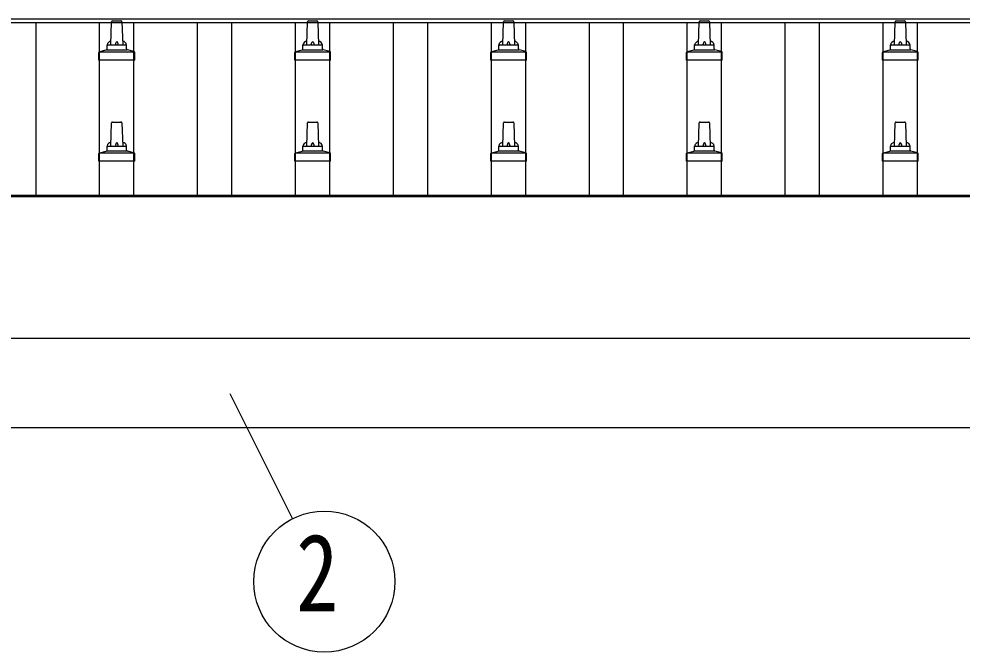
# Model space of a CAD drawing. Units: millimetres, scale not verified. Extents: x -12615 to 12615, y -8910 to 8910.
# Drawn here: x -9498 to -8535, y -543 to 103 of the extents above; entities that cross this region are included whole.
import ezdxf
from ezdxf.enums import TextEntityAlignment as Align

# ---------------------------------------------------------------- set-up
doc = ezdxf.new("R2010")
doc.units = ezdxf.units.MM
doc.header["$LTSCALE"] = 40
for name, color, linetype in [('0-5_YKK_13', 4, 'Continuous'), ('0-6_YKK_A1', 4, 'Continuous'), ('0-7_YKK_D', 6, 'Continuous')]:
    doc.layers.add(name, color=color, linetype=linetype)
doc.styles.add('ＭＳ ゴシック', font='')
doc.styles.get('ＭＳ ゴシック').set_extended_font_data('MS Gothic')

msp = doc.modelspace()

# ---------------------------------------------------------------- linework, layer by layer
at = {"layer": '0-5_YKK_13'}
for p, q in [((-9404.44, 76.93), (-9403.71, 100.45)), ((-9402.71, 101.43), (-9394.17, 101.43)), ((-9393.17, 100.45), (-9392.44, 76.93)), ((-9204.44, 76.93), (-9203.71, 100.45)), ((-9202.71, 101.43), (-9194.17, 101.43)), ((-9193.17, 100.45), (-9192.44, 76.93)), ((-9004.44, 76.93), (-9003.71, 100.45)), ((-9002.71, 101.43), (-8994.17, 101.43)), ((-8993.17, 100.45), (-8992.44, 76.93)), ((-8804.44, 76.93), (-8803.71, 100.45)), ((-8802.71, 101.43), (-8794.17, 101.43)), ((-8793.17, 100.45), (-8792.44, 76.93)), ((-8604.44, 76.93), (-8603.71, 100.45)), ((-8602.71, 101.43), (-8594.17, 101.43)), ((-8593.17, 100.45), (-8592.44, 76.93)), ((-9416.69, 61.43), (-9416.69, 69.14)), ((-9416.31, 69.93), (-9380.57, 69.93)), ((-9415.93, 70.11), (-9409.2, 71.74)), ((-9408.82, 71.93), (-9388.06, 71.93)), ((-9408.44, 72.71), (-9408.44, 76.93)), ((-9407.44, 76.93), (-9389.44, 76.93)), ((-9388.44, 72.71), (-9388.44, 76.93)), ((-9380.95, 70.11), (-9387.68, 71.74)), ((-9380.19, 61.43), (-9380.19, 69.14)), ((-9216.69, 61.43), (-9216.69, 69.14)), ((-9216.31, 69.93), (-9180.57, 69.93)), ((-9215.93, 70.11), (-9209.2, 71.74)), ((-9208.82, 71.93), (-9188.06, 71.93)), ((-9208.44, 72.71), (-9208.44, 76.93)), ((-9207.44, 76.93), (-9189.44, 76.93)), ((-9188.44, 72.71), (-9188.44, 76.93)), ((-9180.95, 70.11), (-9187.68, 71.74)), ((-9180.19, 61.43), (-9180.19, 69.14)), ((-9016.69, 61.43), (-9016.69, 69.14)), ((-9016.31, 69.93), (-8980.57, 69.93)), ((-9015.93, 70.11), (-9009.2, 71.74)), ((-9008.82, 71.93), (-8988.06, 71.93)), ((-9008.44, 72.71), (-9008.44, 76.93)), ((-9007.44, 76.93), (-8989.44, 76.93)), ((-8988.44, 72.71), (-8988.44, 76.93)), ((-8980.95, 70.11), (-8987.68, 71.74)), ((-8980.19, 61.43), (-8980.19, 69.14)), ((-8816.69, 61.43), (-8816.69, 69.14)), ((-8816.31, 69.93), (-8780.57, 69.93)), ((-8815.93, 70.11), (-8809.2, 71.74)), ((-8808.82, 71.93), (-8788.06, 71.93)), ((-8808.44, 72.71), (-8808.44, 76.93)), ((-8807.44, 76.93), (-8789.44, 76.93)), ((-8788.44, 72.71), (-8788.44, 76.93)), ((-8780.95, 70.11), (-8787.68, 71.74)), ((-8780.19, 61.43), (-8780.19, 69.14)), ((-8616.69, 61.43), (-8616.69, 69.14)), ((-8616.31, 69.93), (-8580.57, 69.93)), ((-8615.93, 70.11), (-8609.2, 71.74)), ((-8608.82, 71.93), (-8588.06, 71.93)), ((-8608.44, 72.71), (-8608.44, 76.93)), ((-8607.44, 76.93), (-8589.44, 76.93)), ((-8588.44, 72.71), (-8588.44, 76.93)), ((-8580.95, 70.11), (-8587.68, 71.74)), ((-8580.19, 61.43), (-8580.19, 69.14)), ((-9380.19, 61.43), (-9416.69, 61.43)), ((-9180.19, 61.43), (-9216.69, 61.43)), ((-8980.19, 61.43), (-9016.69, 61.43)), ((-8780.19, 61.43), (-8816.69, 61.43)), ((-8580.19, 61.43), (-8616.69, 61.43)), ((-9404.44, -26.41), (-9403.71, -2.88)), ((-9402.71, -1.91), (-9394.17, -1.91)), ((-9393.17, -2.88), (-9392.44, -26.41)), ((-9204.44, -26.41), (-9203.71, -2.88)), ((-9202.71, -1.91), (-9194.17, -1.91)), ((-9193.17, -2.88), (-9192.44, -26.41)), ((-9004.44, -26.41), (-9003.71, -2.88)), ((-9002.71, -1.91), (-8994.17, -1.91)), ((-8993.17, -2.88), (-8992.44, -26.41)), ((-8804.44, -26.41), (-8803.71, -2.88)), ((-8802.71, -1.91), (-8794.17, -1.91)), ((-8793.17, -2.88), (-8792.44, -26.41)), ((-8604.44, -26.41), (-8603.71, -2.88)), ((-8602.71, -1.91), (-8594.17, -1.91)), ((-8593.17, -2.88), (-8592.44, -26.41)), ((-9408.44, -30.62), (-9408.44, -26.41)), ((-9407.44, -26.41), (-9389.44, -26.41)), ((-9388.44, -30.62), (-9388.44, -26.41)), ((-9208.44, -30.62), (-9208.44, -26.41)), ((-9207.44, -26.41), (-9189.44, -26.41)), ((-9188.44, -30.62), (-9188.44, -26.41)), ((-9008.44, -30.62), (-9008.44, -26.41)), ((-9007.44, -26.41), (-8989.44, -26.41)), ((-8988.44, -30.62), (-8988.44, -26.41)), ((-8808.44, -30.62), (-8808.44, -26.41)), ((-8807.44, -26.41), (-8789.44, -26.41)), ((-8788.44, -30.62), (-8788.44, -26.41)), ((-8608.44, -30.62), (-8608.44, -26.41)), ((-8607.44, -26.41), (-8589.44, -26.41)), ((-8588.44, -30.62), (-8588.44, -26.41)), ((-9416.69, -41.91), (-9416.69, -34.19)), ((-9416.31, -33.41), (-9380.57, -33.41)), ((-9415.93, -33.22), (-9409.2, -31.59)), ((-9408.82, -31.41), (-9388.06, -31.41)), ((-9380.95, -33.22), (-9387.68, -31.59)), ((-9380.19, -41.91), (-9380.19, -34.19)), ((-9216.69, -41.91), (-9216.69, -34.19)), ((-9216.31, -33.41), (-9180.57, -33.41)), ((-9215.93, -33.22), (-9209.2, -31.59)), ((-9208.82, -31.41), (-9188.06, -31.41)), ((-9180.95, -33.22), (-9187.68, -31.59)), ((-9180.19, -41.91), (-9180.19, -34.19)), ((-9016.69, -41.91), (-9016.69, -34.19)), ((-9016.31, -33.41), (-8980.57, -33.41)), ((-9015.93, -33.22), (-9009.2, -31.59)), ((-9008.82, -31.41), (-8988.06, -31.41)), ((-8980.95, -33.22), (-8987.68, -31.59)), ((-8980.19, -41.91), (-8980.19, -34.19)), ((-8816.69, -41.91), (-8816.69, -34.19)), ((-8816.31, -33.41), (-8780.57, -33.41)), ((-8815.93, -33.22), (-8809.2, -31.59)), ((-8808.82, -31.41), (-8788.06, -31.41)), ((-8780.95, -33.22), (-8787.68, -31.59)), ((-8780.19, -41.91), (-8780.19, -34.19)), ((-8616.69, -41.91), (-8616.69, -34.19)), ((-8616.31, -33.41), (-8580.57, -33.41)), ((-8615.93, -33.22), (-8609.2, -31.59)), ((-8608.82, -31.41), (-8588.06, -31.41)), ((-8580.95, -33.22), (-8587.68, -31.59)), ((-8580.19, -41.91), (-8580.19, -34.19)), ((-9380.19, -41.91), (-9416.69, -41.91)), ((-9180.19, -41.91), (-9216.69, -41.91)), ((-8980.19, -41.91), (-9016.69, -41.91)), ((-8780.19, -41.91), (-8816.69, -41.91)), ((-8580.19, -41.91), (-8616.69, -41.91))]:
    msp.add_line(p, q, dxfattribs=at)
for centre, radius, start, end in [((-9402.71, 100.43), 1, 90, 178.60509), ((-9394.17, 100.43), 1, 1.39491, 90), ((-9202.71, 100.43), 1, 90, 178.60509), ((-9194.17, 100.43), 1, 1.39491, 90), ((-9002.71, 100.43), 1, 90, 178.60509), ((-8994.17, 100.43), 1, 1.39491, 90), ((-8802.71, 100.43), 1, 90, 178.60509), ((-8794.17, 100.43), 1, 1.39491, 90), ((-8602.71, 100.43), 1, 90, 178.60509), ((-8594.17, 100.43), 1, 1.39491, 90), ((-9404.36, 76.29), 4.13, 90, 171.17633), ((-9395.11, 76.93), 4.83, 133.60282, 180), ((-9401.77, 76.93), 4.83, 0, 46.39718), ((-9392.53, 76.29), 4.13, 8.82367, 90), ((-9204.36, 76.29), 4.13, 90, 171.17633), ((-9195.11, 76.93), 4.83, 133.60282, 180), ((-9201.77, 76.93), 4.83, 0, 46.39718), ((-9192.53, 76.29), 4.13, 8.82367, 90), ((-9004.36, 76.29), 4.13, 90, 171.17633), ((-8995.11, 76.93), 4.83, 133.60282, 180), ((-9001.77, 76.93), 4.83, 0, 46.39718), ((-8992.53, 76.29), 4.13, 8.82367, 90), ((-8804.36, 76.29), 4.13, 90, 171.17633), ((-8795.11, 76.93), 4.83, 133.60282, 180), ((-8801.77, 76.93), 4.83, 0, 46.39718), ((-8792.53, 76.29), 4.13, 8.82367, 90), ((-8604.36, 76.29), 4.13, 90, 171.17633), ((-8595.11, 76.93), 4.83, 133.60282, 180), ((-8601.77, 76.93), 4.83, 0, 46.39718), ((-8592.53, 76.29), 4.13, 8.82367, 90), ((-9415.69, 69.14), 1, 103.62699, 180), ((-9409.44, 72.71), 1, 283.62699, 0), ((-9407.44, 75.93), 1, 90, 180), ((-9389.44, 75.93), 1, 0, 90), ((-9387.44, 72.71), 1, 180, 256.37301), ((-9381.19, 69.14), 1, 0, 76.37301), ((-9215.69, 69.14), 1, 103.62699, 180), ((-9209.44, 72.71), 1, 283.62699, 0), ((-9207.44, 75.93), 1, 90, 180), ((-9189.44, 75.93), 1, 0, 90), ((-9187.44, 72.71), 1, 180, 256.37301), ((-9181.19, 69.14), 1, 0, 76.37301), ((-9015.69, 69.14), 1, 103.62699, 180), ((-9009.44, 72.71), 1, 283.62699, 0), ((-9007.44, 75.93), 1, 90, 180), ((-8989.44, 75.93), 1, 0, 90), ((-8987.44, 72.71), 1, 180, 256.37301), ((-8981.19, 69.14), 1, 0, 76.37301), ((-8815.69, 69.14), 1, 103.62699, 180), ((-8809.44, 72.71), 1, 283.62699, 0), ((-8807.44, 75.93), 1, 90, 180), ((-8789.44, 75.93), 1, 0, 90), ((-8787.44, 72.71), 1, 180, 256.37301), ((-8781.19, 69.14), 1, 0, 76.37301), ((-8615.69, 69.14), 1, 103.62699, 180), ((-8609.44, 72.71), 1, 283.62699, 0), ((-8607.44, 75.93), 1, 90, 180), ((-8589.44, 75.93), 1, 0, 90), ((-8587.44, 72.71), 1, 180, 256.37301), ((-8581.19, 69.14), 1, 0, 76.37301), ((-9402.71, -2.91), 1, 90, 178.60509), ((-9394.17, -2.91), 1, 1.39491, 90), ((-9202.71, -2.91), 1, 90, 178.60509), ((-9194.17, -2.91), 1, 1.39491, 90), ((-9002.71, -2.91), 1, 90, 178.60509), ((-8994.17, -2.91), 1, 1.39491, 90), ((-8802.71, -2.91), 1, 90, 178.60509), ((-8794.17, -2.91), 1, 1.39491, 90), ((-8602.71, -2.91), 1, 90, 178.60509), ((-8594.17, -2.91), 1, 1.39491, 90), ((-9404.36, -27.04), 4.13, 90, 171.17633), ((-9407.44, -27.41), 1, 90, 180), ((-9395.11, -26.41), 4.83, 133.60282, 180), ((-9401.77, -26.41), 4.83, 0, 46.39718), ((-9392.53, -27.04), 4.13, 8.82367, 90), ((-9389.44, -27.41), 1, 0, 90), ((-9204.36, -27.04), 4.13, 90, 171.17633), ((-9207.44, -27.41), 1, 90, 180), ((-9195.11, -26.41), 4.83, 133.60282, 180), ((-9201.77, -26.41), 4.83, 0, 46.39718), ((-9192.53, -27.04), 4.13, 8.82367, 90), ((-9189.44, -27.41), 1, 0, 90), ((-9004.36, -27.04), 4.13, 90, 171.17633), ((-9007.44, -27.41), 1, 90, 180), ((-8995.11, -26.41), 4.83, 133.60282, 180), ((-9001.77, -26.41), 4.83, 0, 46.39718), ((-8992.53, -27.04), 4.13, 8.82367, 90), ((-8989.44, -27.41), 1, 0, 90), ((-8804.36, -27.04), 4.13, 90, 171.17633), ((-8807.44, -27.41), 1, 90, 180), ((-8795.11, -26.41), 4.83, 133.60282, 180), ((-8801.77, -26.41), 4.83, 0, 46.39718), ((-8792.53, -27.04), 4.13, 8.82367, 90), ((-8789.44, -27.41), 1, 0, 90), ((-8604.36, -27.04), 4.13, 90, 171.17633), ((-8607.44, -27.41), 1, 90, 180), ((-8595.11, -26.41), 4.83, 133.60282, 180), ((-8601.77, -26.41), 4.83, 0, 46.39718), ((-8592.53, -27.04), 4.13, 8.82367, 90), ((-8589.44, -27.41), 1, 0, 90), ((-9415.69, -34.19), 1, 103.62699, 180), ((-9409.44, -30.62), 1, 283.62699, 0), ((-9387.44, -30.62), 1, 180, 256.37301), ((-9381.19, -34.19), 1, 0, 76.37301), ((-9215.69, -34.19), 1, 103.62699, 180), ((-9209.44, -30.62), 1, 283.62699, 0), ((-9187.44, -30.62), 1, 180, 256.37301), ((-9181.19, -34.19), 1, 0, 76.37301), ((-9015.69, -34.19), 1, 103.62699, 180), ((-9009.44, -30.62), 1, 283.62699, 0), ((-8987.44, -30.62), 1, 180, 256.37301), ((-8981.19, -34.19), 1, 0, 76.37301), ((-8815.69, -34.19), 1, 103.62699, 180), ((-8809.44, -30.62), 1, 283.62699, 0), ((-8787.44, -30.62), 1, 180, 256.37301), ((-8781.19, -34.19), 1, 0, 76.37301), ((-8615.69, -34.19), 1, 103.62699, 180), ((-8609.44, -30.62), 1, 283.62699, 0), ((-8587.44, -30.62), 1, 180, 256.37301), ((-8581.19, -34.19), 1, 0, 76.37301)]:
    msp.add_arc(centre, radius, start, end, dxfattribs=at)
at = {"layer": '0-6_YKK_A1'}
for p, q in [((-10621.44, 103.45), (-7575.44, 103.45)), ((-10621.44, 99.86), (-7575.44, 99.86)), ((-9480.94, -76.6), (-9480.94, 99.86)), ((-9415.94, -76.6), (-9415.94, 99.86)), ((-9380.94, -76.6), (-9380.94, 99.86)), ((-9315.94, -76.6), (-9315.94, 99.86)), ((-9280.94, -76.6), (-9280.94, 99.86)), ((-9215.94, -76.6), (-9215.94, 99.86)), ((-9180.94, -76.6), (-9180.94, 99.86)), ((-9115.94, -76.6), (-9115.94, 99.86)), ((-9080.94, -76.6), (-9080.94, 99.86)), ((-9015.94, -76.6), (-9015.94, 99.86)), ((-8980.94, -76.6), (-8980.94, 99.86)), ((-8915.94, -76.6), (-8915.94, 99.86)), ((-8880.94, -76.6), (-8880.94, 99.86)), ((-8815.94, -76.6), (-8815.94, 99.86)), ((-8780.94, -76.6), (-8780.94, 99.86)), ((-8715.94, -76.6), (-8715.94, 99.86)), ((-8680.94, -76.6), (-8680.94, 99.86)), ((-8615.94, -76.6), (-8615.94, 99.86)), ((-8580.94, -76.6), (-8580.94, 99.86)), ((-10621.44, -76.6), (-7575.44, -76.6)), ((-10616.74, -78.15), (-7580.14, -78.15)), ((-7580.14, -223.03), (-10616.74, -223.03)), ((-10598.44, -314), (-7702.44, -314))]:
    msp.add_line(p, q, dxfattribs=at)
at = {"layer": '0-7_YKK_D'}
msp.add_line((-9283.2, -279.34), (-9218.91, -407.05), dxfattribs=at)
msp.add_circle((-9186.54, -471.36), 72, dxfattribs=at)

# ---------------------------------------------------------------- texts
at = {"layer": '0-7_YKK_D', "style": 'ＭＳ ゴシック', "width": 0.8}
msp.add_text('2', height=79.18, dxfattribs=at).set_placement((-9215.34, -525.36), align=Align.BOTTOM_LEFT)

doc.saveas('drawing.dxf')
